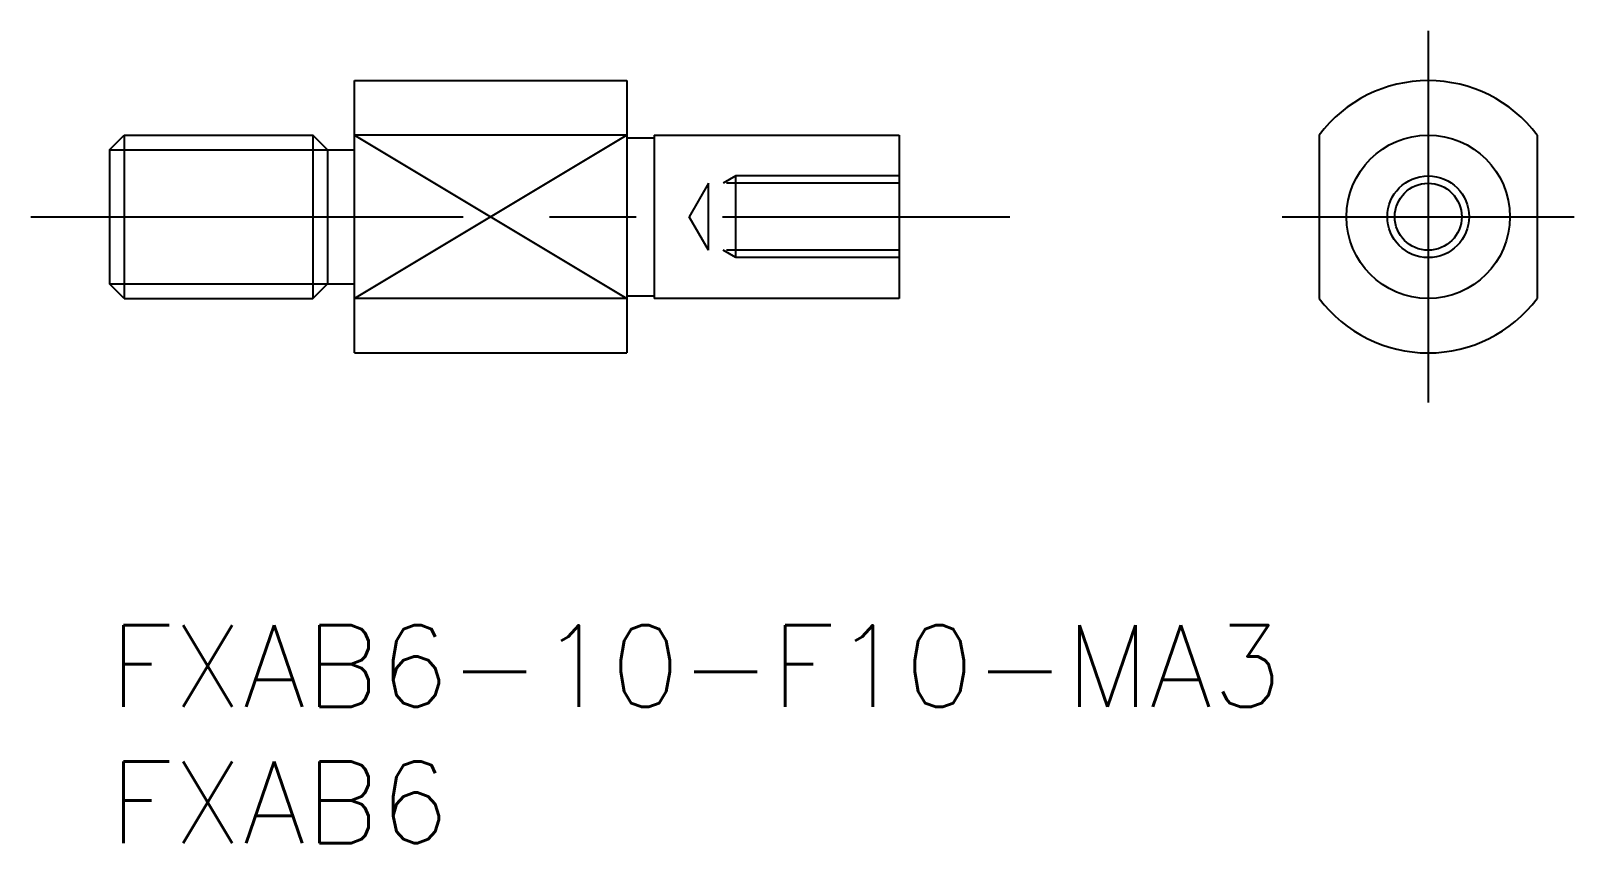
# Model space of a CAD drawing. Extents: x -2.9 to 53.8, y -8 to 21.8.
import ezdxf

# ---------------------------------------------------------------- set-up
doc = ezdxf.new("R2010")
doc.units = 0
doc.header["$LTSCALE"] = 0.5
doc.linetypes.add('CENTER', pattern=[50.8, 31.75, -6.35, 6.35, -6.35])
doc.linetypes.add('DASHED', pattern=[19.05, 12.7, -6.35])
for name, color, linetype in [('MSM_CENTER', 1, 'CENTER'), ('MSM_CONTINUOUS', 7, 'CONTINUOUS'), ('MSM_DASHED', 4, 'DASHED'), ('MSM_NARROW', 5, 'CONTINUOUS'), ('MSM_PART_NUMBER', 7, 'CONTINUOUS')]:
    doc.layers.add(name, color=color, linetype=linetype)
doc.styles.get("Standard").update_dxf_attribs({"font": 'txt.shx', "height": 3, "bigfont": 'bigfont.shx'})

# ---------------------------------------------------------------- blocks, each defined once
blk = doc.blocks.new('*U5')
at = {"layer": 'MSM_PART_NUMBER'}
blk.add_text('FXAB6-10-F10-MA3', height=3, dxfattribs=at).set_placement((0, -3))
blk = doc.blocks.new('*U6')
at = {"layer": 'MSM_PART_NUMBER'}
blk.add_text('FXAB6', height=3, dxfattribs=at).set_placement((0, -8))

msp = doc.modelspace()

# ---------------------------------------------------------------- linework, layer by layer
at = {"layer": 'MSM_CENTER'}
for p, q in [((48.425, 21.826), (48.425, 8.174)), ((-2.89, 15), (33.065, 15)), ((43.065, 15), (53.784, 15))]:
    msp.add_line(p, q, dxfattribs=at)
at = {"layer": 'MSM_CONTINUOUS'}
for p, q in [((9, 20), (19, 20)), ((9, 10), (9, 20)), ((19, 20), (19, 10)), ((0, 17.458), (0.542, 18)), ((0.542, 18), (7.459, 18)), ((0.542, 18), (0.542, 12)), ((8, 17.458), (7.459, 18)), ((7.459, 18), (7.459, 12)), ((19, 18), (9, 18)), ((19, 17.9), (20, 17.9)), ((20, 18), (29, 18)), ((20, 18), (20, 12)), ((29, 18), (29, 12)), ((44.425, 18), (44.425, 12)), ((52.425, 18), (52.425, 12)), ((0, 17.458), (0, 12.541)), ((8, 17.458), (8, 12.541)), ((8, 17.458), (9, 17.458)), ((0.542, 12), (0, 12.541)), ((7.459, 12), (8, 12.541)), ((8, 12.541), (9, 12.541)), ((0.542, 12), (7.459, 12)), ((19, 12), (9, 12)), ((19, 12.1), (20, 12.1)), ((29, 12), (20, 12)), ((9, 10), (19, 10))]:
    msp.add_line(p, q, dxfattribs=at)
for radius in [3, 1.23]:
    msp.add_circle((48.425, 15), radius, dxfattribs=at)
for start, end in [(36.8699, 143.1301), (216.8699, 323.1301)]:
    msp.add_arc((48.425, 15), 5, start, end, dxfattribs=at)
at = {"layer": 'MSM_DASHED'}
for p, q in [((23, 16.5), (22.531, 16.229)), ((29, 16.5), (23, 16.5)), ((23, 13.5), (23, 16.5)), ((22, 16.229), (21.29, 15)), ((29, 16.229), (22, 16.229)), ((22, 13.77), (22, 16.229)), ((22, 13.77), (21.29, 15)), ((29, 13.77), (22, 13.77)), ((23, 13.5), (22.531, 13.77)), ((29, 13.5), (23, 13.5))]:
    msp.add_line(p, q, dxfattribs=at)
at = {"layer": 'MSM_NARROW'}
for p, q in [((9, 18), (19, 12)), ((19, 18), (9, 12)), ((0, 17.458), (8, 17.458)), ((0, 12.541), (8, 12.541))]:
    msp.add_line(p, q, dxfattribs=at)
msp.add_circle((48.425, 15), 1.5, dxfattribs=at)

# ---------------------------------------------------------------- block references
at = {"layer": 'MSM_CONTINUOUS'}
for name in ['*U5', '*U6']:
    msp.add_blockref(name, (0, 0), dxfattribs=at)

doc.saveas('drawing.dxf')
